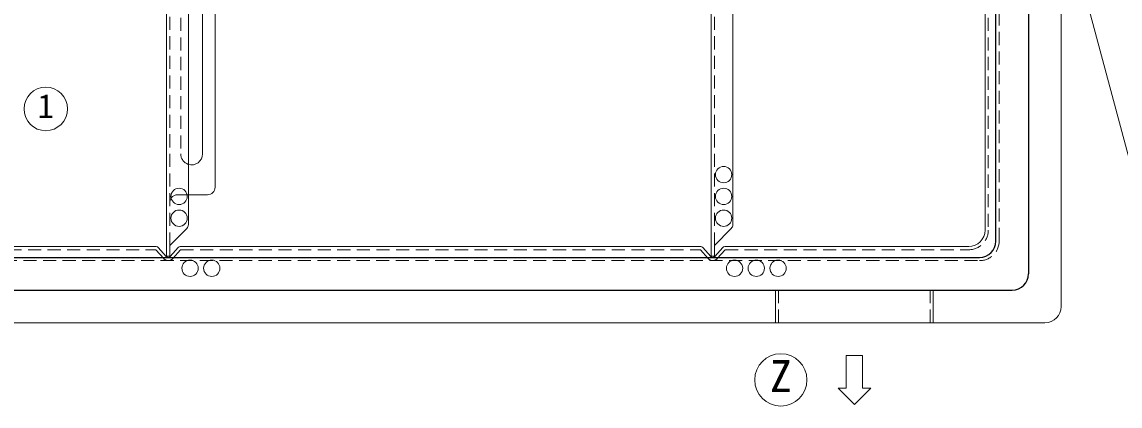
# Model space of a CAD drawing. Units: millimetres at full size, sheet at 1:10; details may follow other scales. Extents: x -2102 to 1948, y -1411 to 1399.
# Drawn here: x -441 to 567, y 353 to 706 of the extents above; entities that cross this region are included whole.
import ezdxf
from ezdxf.enums import TextEntityAlignment as Align

# ---------------------------------------------------------------- set-up
doc = ezdxf.new("R2010")
doc.units = ezdxf.units.MM
doc.header["$LTSCALE"] = 10
doc.linetypes.add('DASHED1', pattern=[1.8, 1.2, -0.6])
doc.layers.add('0-0____1', color=4, linetype='Continuous', lineweight=9)
doc.styles.add('ＭＳ ゴシック', font='')
doc.styles.get('ＭＳ ゴシック').set_extended_font_data('MS Gothic')

msp = doc.modelspace()

# ---------------------------------------------------------------- linework, layer by layer
at = {"layer": '0-0____1', "color": 7, "lineweight": 18}
for p, q in [((-308.64, 490.46), (-308.64, 799.46)), ((-288.64, 799.46), (-288.64, 519.53)), ((191.36, 490.46), (191.36, 799.46)), ((211.36, 799.46), (211.36, 519.53)), ((442.86, 799.46), (442.86, 514.46)), ((512.86, 799.46), (512.86, 444.46)), ((-290.11, 515.99), (-305.64, 500.46)), ((209.89, 515.99), (194.36, 500.46)), ((-796.11, 499.46), (-318.18, 499.46)), ((-309.02, 490.31), (-316.3, 498.61)), ((-305.64, 500.46), (-305.64, 490.46)), ((-305.27, 490.31), (-297.99, 498.61)), ((-296.11, 499.46), (181.82, 499.46)), ((190.98, 490.31), (183.7, 498.61)), ((194.36, 500.46), (194.36, 490.46)), ((194.73, 490.31), (202.01, 498.61)), ((203.89, 499.46), (427.86, 499.46)), ((-308.64, 490.46), (-305.64, 490.46)), ((191.36, 490.46), (194.36, 490.46)), ((250.36, 429.46), (250.36, 459.46)), ((395.36, 459.46), (395.36, 429.46)), ((-1112.14, 429.46), (497.86, 429.46))]:
    msp.add_line(p, q, dxfattribs=at)
at = {"layer": '0-0____1', "linetype": 'DASHED1'}
for p, q in [((-305.64, 500.46), (-305.64, 799.46)), ((-295.64, 799.46), (-295.64, 584.46)), ((194.36, 500.46), (194.36, 799.46)), ((-298.64, 546.96), (-288.64, 546.96)), ((253.36, 429.46), (253.36, 459.46)), ((392.36, 459.46), (392.36, 429.46))]:
    msp.add_line(p, q, dxfattribs=at)
at = {"layer": '0-0____1'}
for p, q in [((-275.64, 799.46), (-275.64, 584.46)), ((-264.14, 799.46), (-264.14, 553.96)), ((-271.14, 546.96), (-288.64, 546.96)), ((330.36, 399.46), (315.36, 399.46)), ((330.36, 399.46), (330.36, 369.46)), ((322.86, 354.46), (307.86, 369.46)), ((322.86, 354.46), (337.86, 369.46)), ((337.86, 369.46), (330.36, 369.46))]:
    msp.add_line(p, q, dxfattribs=at)
at = {"layer": '0-0____1', "color": 7, "linetype": 'DASHED1', "lineweight": 18}
for p, q in [((445.86, 799.46), (445.86, 514.46)), ((455.86, 504.46), (455.86, 799.46)), ((-795.88, 496.46), (-318.41, 496.46)), ((-311.28, 488.33), (-318.41, 496.46)), ((-303.01, 488.33), (-295.88, 496.46)), ((-295.88, 496.46), (181.59, 496.46)), ((188.72, 488.33), (181.59, 496.46)), ((196.99, 488.33), (204.12, 496.46)), ((204.12, 496.46), (427.86, 496.46)), ((-1052.14, 486.46), (437.86, 486.46))]:
    msp.add_line(p, q, dxfattribs=at)
at = {"layer": '0-0____1', "color": 5, "lineweight": 25}
for p, q in [((452.86, 504.46), (452.86, 799.46)), ((482.86, 799.46), (482.86, 474.46)), ((-1052.14, 489.46), (437.86, 489.46)), ((-1082.14, 459.46), (467.86, 459.46))]:
    msp.add_line(p, q, dxfattribs=at)
at = {"layer": '0-0____1', "color": 7, "lineweight": 18}
msp.add_lwpolyline([(530.8, 745.69), (577.33, 572.02), (618, 572.02)], dxfattribs=at)
at = {"layer": '0-0____1'}
msp.add_lwpolyline([(315.36, 399.46), (315.36, 369.46), (307.86, 369.46)], dxfattribs=at)
at = {"layer": '0-0____1', "color": 7, "lineweight": 18}
for centre, radius in [((-419.57, 625.77), 20), ((255.36, 376.96), 24)]:
    msp.add_circle(centre, radius, dxfattribs=at)
at = {"layer": '0-0____1'}
for centre in [(202.86, 565.46), (-297.14, 545.46), (202.86, 545.46), (-297.14, 525.46), (202.86, 525.46), (-287.14, 479.46), (-267.14, 479.46), (212.86, 479.46), (232.86, 479.46), (252.86, 479.46)]:
    msp.add_circle(centre, 7.5, dxfattribs=at)
at = {"layer": '0-0____1', "linetype": 'DASHED1'}
for centre, radius, start, end in [((-285.64, 584.46), 10, 180, 252.5424), ((-298.64, 539.96), 7, 90, 180)]:
    msp.add_arc(centre, radius, start, end, dxfattribs=at)
at = {"layer": '0-0____1'}
for centre, radius, start in [((-285.64, 584.46), 10, 252.5424), ((-271.14, 553.96), 7, 270)]:
    msp.add_arc(centre, radius, start, 0, dxfattribs=at)
at = {"layer": '0-0____1', "color": 7, "lineweight": 18}
for centre, radius, start, end in [((-293.64, 519.53), 5, 315, 0), ((206.36, 519.53), 5, 315, 0), ((427.86, 514.46), 15, 270, 0), ((-318.18, 496.96), 2.5, 41.25117, 90), ((-296.11, 496.96), 2.5, 90, 138.74883), ((181.82, 496.96), 2.5, 41.25117, 90), ((203.89, 496.96), 2.5, 90, 138.74883), ((-307.14, 491.96), 2.5, 221.25117, 318.74883), ((192.86, 491.96), 2.5, 221.25117, 318.74883), ((497.86, 444.46), 15, 270, 0)]:
    msp.add_arc(centre, radius, start, end, dxfattribs=at)
at = {"layer": '0-0____1', "color": 7, "linetype": 'DASHED1', "lineweight": 18}
for centre, radius, start, end in [((427.86, 514.46), 18, 270, 0), ((437.86, 504.46), 18, 270, 0), ((-307.14, 491.96), 5.5, 221.25117, 318.74883), ((192.86, 491.96), 5.5, 221.25117, 318.74883)]:
    msp.add_arc(centre, radius, start, end, dxfattribs=at)
at = {"layer": '0-0____1', "color": 5, "lineweight": 25}
for centre in [(437.86, 504.46), (467.86, 474.46)]:
    msp.add_arc(centre, 15, 270, 0, dxfattribs=at)

# ---------------------------------------------------------------- texts
at = {"layer": '0-0____1', "color": 7, "style": 'ＭＳ ゴシック'}
for s, height, p in [('1', 21.99, (-427.07, 610.77)), ('Z', 29.33, (245.36, 356.96))]:
    msp.add_text(s, height=height, dxfattribs=at).set_placement(p, align=Align.BOTTOM_LEFT)

doc.saveas('drawing.dxf')
